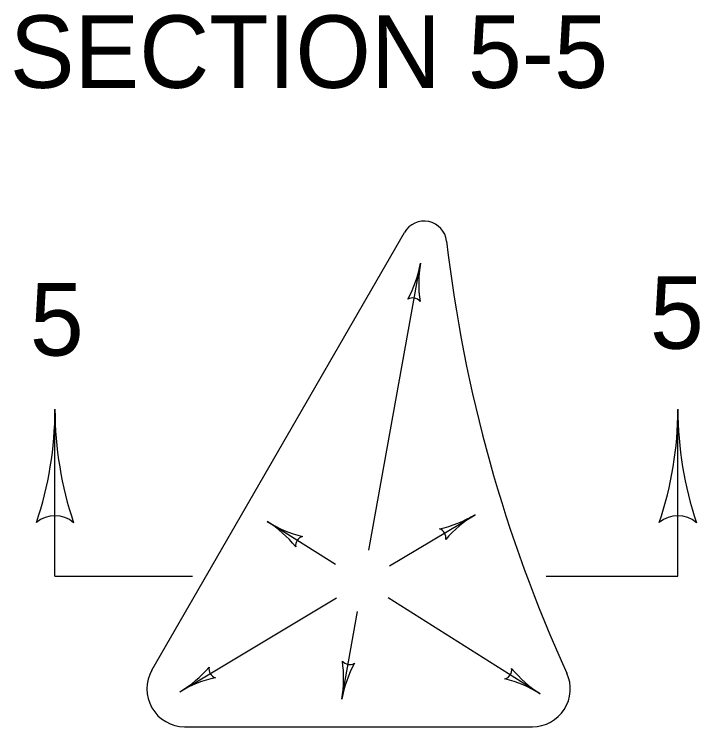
# Model space of a CAD drawing. Extents: x 1007 to 1035.5, y 1000.5 to 1021.5.
# Drawn here: x 1018.609 to 1020.878, y 1006.703 to 1009.06 of the extents above; entities that cross this region are included whole.
import ezdxf

# ---------------------------------------------------------------- set-up
doc = ezdxf.new("R2010")
doc.units = 0
doc.layers.add('Level 1', color=7, linetype='Continuous')

msp = doc.modelspace()

# ---------------------------------------------------------------- linework, layer by layer
at = {"layer": 'Level 1'}
for p, q in [((1019.0645, 1006.8903), (1019.9005, 1008.3383)), ((1019.782, 1007.2866), (1019.9538, 1008.2365)), ((1018.7439, 1007.2011), (1018.7439, 1007.7529)), ((1020.8052, 1007.2011), (1020.8052, 1007.7529)), ((1019.851, 1007.2348), (1020.1338, 1007.4043)), ((1019.6725, 1007.2391), (1019.4459, 1007.382)), ((1018.7439, 1007.2011), (1019.1986, 1007.2011)), ((1020.3698, 1007.2011), (1020.8052, 1007.2011)), ((1019.1569, 1006.8183), (1019.6751, 1007.1292)), ((1020.3498, 1006.8118), (1019.8462, 1007.1295)), ((1019.6928, 1006.7936), (1019.7454, 1007.0846)), ((1019.1727, 1006.7028), (1020.3242, 1006.7028))]:
    msp.add_line(p, q, dxfattribs=at)
for centre, radius, start, end in [((1019.9654, 1008.3007), 0.075, 6.5718, 150), ((1024.7586, 1008.853), 4.75, 186.5717, 204.5437), ((1019.5694, 1008.306), 0.3906, 331.0936, 349.7404), ((1020.3382, 1008.167), 0.3906, 169.7465, 188.4153), ((1020.3382, 1008.167), 0.3906, 169.7342, 169.7465), ((1019.9274, 1008.0903), 0.0312, 38.5211, 120.6378), ((1017.572, 1007.7529), 1.1719, 341.3472, 359.9939), ((1019.9158, 1007.7529), 1.1719, 179.9878, 180), ((1019.9158, 1007.7529), 1.1719, 180, 198.6688), ((1019.6333, 1007.7529), 1.1719, 341.3472, 359.9939), ((1021.977, 1007.7529), 1.1719, 179.9878, 180), ((1021.977, 1007.7529), 1.1719, 180, 198.6688), ((1018.7438, 1007.3073), 0.0938, 48.7746, 130.8913), ((1019.9328, 1007.7393), 0.3906, 282.301, 300.9477), ((1020.3347, 1007.0693), 0.3906, 120.9538, 139.6226), ((1020.3347, 1007.0693), 0.3906, 120.9416, 120.9538), ((1020.805, 1007.3073), 0.0938, 48.7746, 130.8913), ((1019.6543, 1007.7124), 0.3906, 237.7462, 237.7585), ((1019.6543, 1007.7124), 0.3906, 237.7585, 256.4272), ((1019.2375, 1007.0516), 0.3906, 39.1056, 57.7524), ((1020.0063, 1007.328), 0.0312, 349.7284, 71.8451), ((1019.5715, 1007.3027), 0.0312, 106.5331, 188.6498), ((1019.3084, 1006.8632), 0.3906, 349.7414, 8.4101), ((1019.7192, 1006.9397), 0.0312, 218.516, 300.6327), ((1018.956, 1007.1533), 0.3906, 300.9583, 319.6271), ((1019.2843, 1006.8947), 0.0312, 169.7329, 251.8496), ((1020.0771, 1006.724), 0.3906, 151.0885, 169.7353), ((1019.1728, 1006.828), 0.125, 150.0003, 270), ((1020.2241, 1006.8911), 0.0312, 286.5236, 8.6403), ((1020.5582, 1007.1421), 0.3906, 219.0961, 237.7429), ((1020.3241, 1006.828), 0.125, 270, 24.5435), ((1019.3579, 1006.4834), 0.3906, 102.3055, 120.9522), ((1020.1413, 1006.4814), 0.3906, 57.749, 76.4178), ((1018.956, 1007.1533), 0.3906, 300.9461, 300.9583), ((1020.1413, 1006.4814), 0.3906, 57.7368, 57.749), ((1019.3084, 1006.8632), 0.3906, 349.7291, 349.7414)]:
    msp.add_arc(centre, radius, start, end, dxfattribs=at)

# ---------------------------------------------------------------- texts
for s, p in [('SECTION 5-5', (1018.5945, 1008.8165)), ('5', (1020.7125, 1007.9535)), ('5', (1018.6606, 1007.9308))]:
    msp.add_text(s, height=0.24, dxfattribs=at).set_placement(p)

doc.saveas('drawing.dxf')
